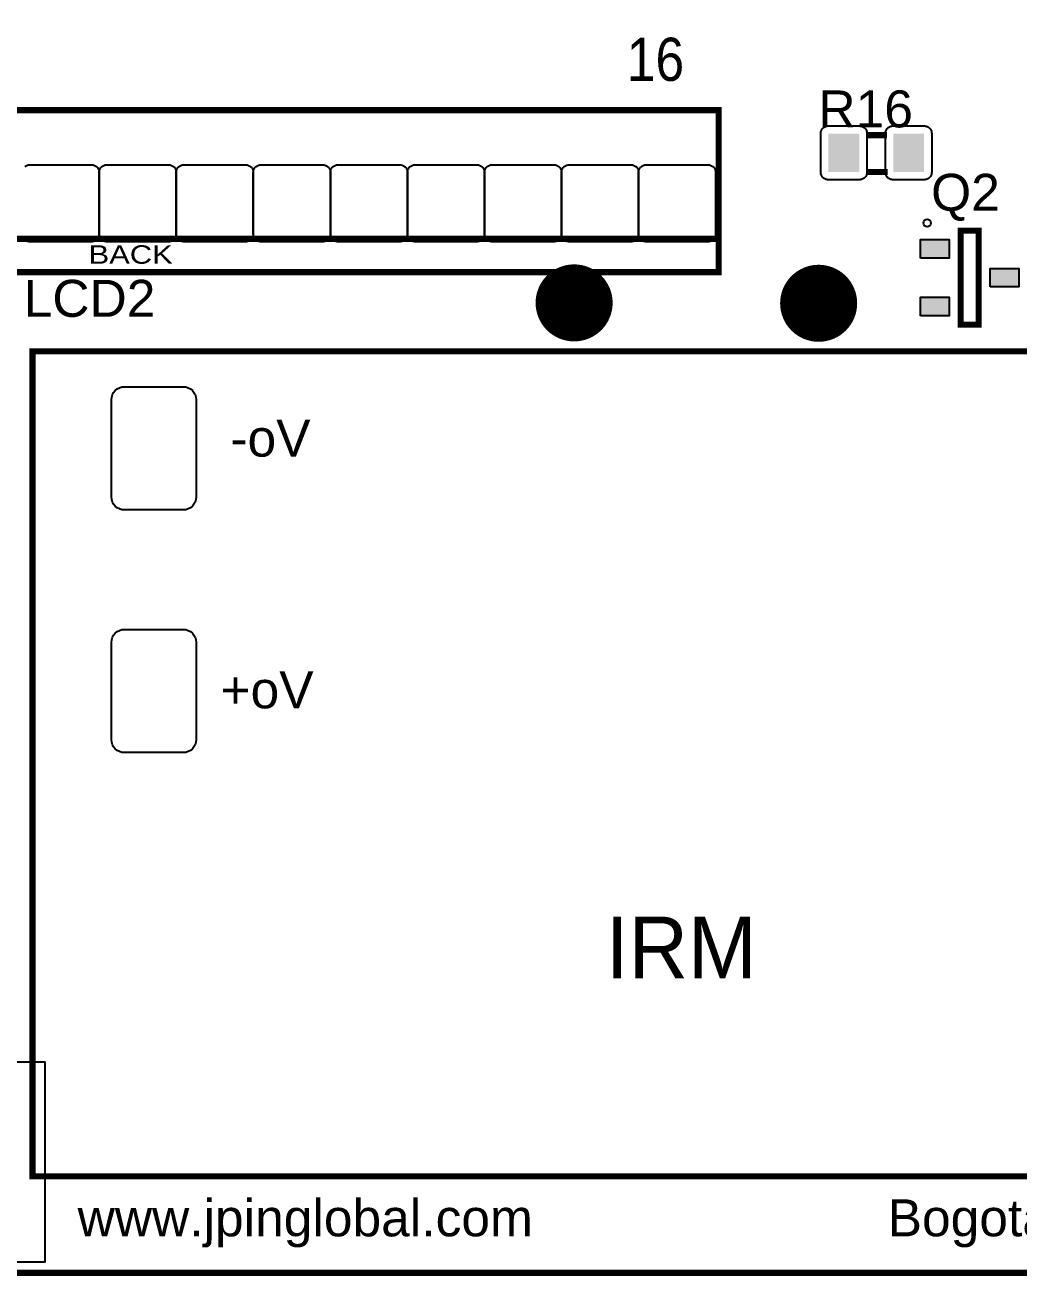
# Model space of a CAD drawing. Header units: inches. Extents: x -2.43 to 2.44, y -2.01 to 2.01.
# Drawn here: x -0.562 to 0.728, y -2.007 to -0.383 of the extents above; entities that cross this region are included whole.
import ezdxf

# ---------------------------------------------------------------- set-up
doc = ezdxf.new("R2010")
doc.units = ezdxf.units.IN
doc.layers.get('0').update_dxf_attribs({"linetype": 'CONTINUOUS'})

# ---------------------------------------------------------------- blocks, each defined once
blk = doc.blocks.new('RPAD')
blk.add_trace([(-0.5, -0.5), (-0.5, 0.5), (0.5, -0.5), (0.5, 0.5)])
blk = doc.blocks.new('EPAD')
at = {"const_width": 0.5}
blk.add_lwpolyline([(-0.25, 0, 1), (0.25, 0, 1)], format="xyb", close=True, dxfattribs=at)

msp = doc.modelspace()

# ---------------------------------------------------------------- linework, layer by layer
for points, const_width in [([(-2.426803, -2.002535), (2.433803, -2.002535), (2.433803, 2.002535), (-2.426803, 2.002535), (-2.426803, -2.002535)], 0.008), ([(-2.426803, -2.002535), (2.433803, -2.002535), (2.433803, 2.002535), (-2.426803, 2.002535), (-2.426803, -2.002535)], 0.008), ([(-2.426803, -2.002535), (2.433803, -2.002535), (2.433803, 2.002535), (-2.426803, 2.002535), (-2.426803, -2.002535)], 0.008), ([(-1.265858, -0.703543), (0.338142, -0.703543), (0.338142, -0.493307), (-1.265858, -0.493307), (-1.265858, -0.703543)], 0.008), ([(-1.265858, -0.703543), (0.338142, -0.703543), (0.338142, -0.493307), (-1.265858, -0.493307), (-1.265858, -0.703543)], 0.008), ([(-1.265858, -0.703543), (0.338142, -0.703543), (0.338142, -0.493307), (-1.265858, -0.493307), (-1.265858, -0.703543)], 0.008), ([(0.529504, -0.525661), (0.556504, -0.525661)], 0.008), ([(0.529504, -0.525661), (0.556504, -0.525661)], 0.008), ([(0.529504, -0.525661), (0.556504, -0.525661)], 0.008), ([(0.529504, -0.573661), (0.557504, -0.573661)], 0.008), ([(0.529504, -0.573661), (0.557504, -0.573661)], 0.008), ([(0.529504, -0.573661), (0.557504, -0.573661)], 0.008), ([(0.651921, -0.771669), (0.675543, -0.771669), (0.675543, -0.649622), (0.651921, -0.649622), (0.651921, -0.771669)], 0.007874), ([(0.651921, -0.771669), (0.675543, -0.771669), (0.675543, -0.649622), (0.651921, -0.649622), (0.651921, -0.771669)], 0.007874), ([(0.651921, -0.771669), (0.675543, -0.771669), (0.675543, -0.649622), (0.651921, -0.649622), (0.651921, -0.771669)], 0.007874), ([(-1.263102, -0.660236), (0.335323, -0.660236)], 0.008), ([(-1.263102, -0.660236), (0.335323, -0.660236)], 0.008), ([(-1.263102, -0.660236), (0.335323, -0.660236)], 0.008), ([(-0.55248, -1.877149), (1.510512, -1.877149), (1.510512, -0.806283), (-0.55248, -0.806283), (-0.55248, -1.877149)], 0.008), ([(-0.55248, -1.877149), (1.510512, -1.877149), (1.510512, -0.806283), (-0.55248, -0.806283), (-0.55248, -1.877149)], 0.008), ([(-0.55248, -1.877149), (1.510512, -1.877149), (1.510512, -0.806283), (-0.55248, -0.806283), (-0.55248, -1.877149)], 0.008)]:
    msp.add_lwpolyline(points, dxfattribs=dict(const_width=const_width))
for points in [[(0.480504, -0.513661), (0.520504, -0.513661), (0.521543, -0.513711), (0.522548, -0.51386), (0.523515, -0.514102), (0.524439, -0.514433), (0.525316, -0.514847), (0.52614, -0.515342), (0.526907, -0.515911), (0.527613, -0.516552), (0.528254, -0.517258), (0.528823, -0.518025), (0.529317, -0.518849), (0.529732, -0.519726), (0.530063, -0.52065), (0.530305, -0.521617), (0.530454, -0.522622), (0.530504, -0.523661), (0.530504, -0.573661), (0.530454, -0.5747), (0.530305, -0.575706), (0.530063, -0.576672), (0.529732, -0.577596), (0.529317, -0.578473), (0.528823, -0.579297), (0.528254, -0.580064), (0.527613, -0.58077), (0.526907, -0.581411), (0.52614, -0.58198), (0.525316, -0.582475), (0.524439, -0.582889), (0.523515, -0.58322), (0.522548, -0.583462), (0.521543, -0.583611), (0.520504, -0.583661), (0.480504, -0.583661), (0.479465, -0.583611), (0.478459, -0.583462), (0.477493, -0.58322), (0.476569, -0.582889), (0.475692, -0.582475), (0.474868, -0.58198), (0.4741, -0.581411), (0.473394, -0.58077), (0.472754, -0.580064), (0.472185, -0.579297), (0.471691, -0.578473), (0.471276, -0.577596), (0.470945, -0.576672), (0.470703, -0.575706), (0.470554, -0.5747), (0.470504, -0.573661), (0.470504, -0.523661), (0.470554, -0.522622), (0.470703, -0.521617), (0.470945, -0.52065), (0.471276, -0.519726), (0.471691, -0.518849), (0.472185, -0.518025), (0.472754, -0.517258), (0.473394, -0.516552), (0.4741, -0.515911), (0.474868, -0.515342), (0.475692, -0.514847), (0.476569, -0.514433), (0.477493, -0.514102), (0.478459, -0.51386), (0.479465, -0.513711), (0.480504, -0.513661)], [(0.564504, -0.513661), (0.604504, -0.513661), (0.605543, -0.513711), (0.606548, -0.51386), (0.607515, -0.514102), (0.608439, -0.514433), (0.609316, -0.514847), (0.61014, -0.515342), (0.610907, -0.515911), (0.611613, -0.516552), (0.612254, -0.517258), (0.612823, -0.518025), (0.613317, -0.518849), (0.613732, -0.519726), (0.614063, -0.52065), (0.614305, -0.521617), (0.614454, -0.522622), (0.614504, -0.523661), (0.614504, -0.573661), (0.614454, -0.5747), (0.614305, -0.575706), (0.614063, -0.576672), (0.613732, -0.577596), (0.613317, -0.578473), (0.612823, -0.579297), (0.612254, -0.580064), (0.611613, -0.58077), (0.610907, -0.581411), (0.61014, -0.58198), (0.609316, -0.582475), (0.608439, -0.582889), (0.607515, -0.58322), (0.606548, -0.583462), (0.605543, -0.583611), (0.604504, -0.583661), (0.564504, -0.583661), (0.563465, -0.583611), (0.562459, -0.583462), (0.561493, -0.58322), (0.560569, -0.582889), (0.559692, -0.582475), (0.558868, -0.58198), (0.5581, -0.581411), (0.557394, -0.58077), (0.556754, -0.580064), (0.556185, -0.579297), (0.555691, -0.578473), (0.555276, -0.577596), (0.554945, -0.576672), (0.554703, -0.575706), (0.554554, -0.5747), (0.554504, -0.573661), (0.554504, -0.523661), (0.554554, -0.522622), (0.554703, -0.521617), (0.554945, -0.52065), (0.555276, -0.519726), (0.555691, -0.518849), (0.556185, -0.518025), (0.556754, -0.517258), (0.557394, -0.516552), (0.5581, -0.515911), (0.558868, -0.515342), (0.559692, -0.514847), (0.560569, -0.514433), (0.561493, -0.514102), (0.562459, -0.51386), (0.563465, -0.513711), (0.564504, -0.513661)], [(-0.455858, -0.564173), (-0.375858, -0.564173), (-0.374819, -0.564223), (-0.373814, -0.564372), (-0.372847, -0.564614), (-0.371923, -0.564944), (-0.371046, -0.565359), (-0.370222, -0.565854), (-0.369455, -0.566423), (-0.368749, -0.567063), (-0.368109, -0.56777), (-0.367539, -0.568537), (-0.367045, -0.569361), (-0.36663, -0.570237), (-0.366299, -0.571161), (-0.366057, -0.572128), (-0.365909, -0.573133), (-0.365858, -0.574173), (-0.365858, -0.654173), (-0.365909, -0.655212), (-0.366057, -0.656217), (-0.366299, -0.657184), (-0.36663, -0.658108), (-0.367045, -0.658985), (-0.367539, -0.659809), (-0.368109, -0.660576), (-0.368749, -0.661282), (-0.369455, -0.661922), (-0.370222, -0.662492), (-0.371046, -0.662987), (-0.371923, -0.663401), (-0.372847, -0.663732), (-0.373814, -0.663974), (-0.374819, -0.664122), (-0.375858, -0.664173), (-0.455858, -0.664173), (-0.456898, -0.664122), (-0.457903, -0.663974), (-0.45887, -0.663732), (-0.459794, -0.663401), (-0.46067, -0.662987), (-0.461494, -0.662492), (-0.462262, -0.661922), (-0.462968, -0.661282), (-0.463608, -0.660576), (-0.464177, -0.659809), (-0.464672, -0.658985), (-0.465087, -0.658108), (-0.465417, -0.657184), (-0.465659, -0.656217), (-0.465808, -0.655212), (-0.465858, -0.654173), (-0.465858, -0.574173), (-0.465808, -0.573133), (-0.465659, -0.572128), (-0.465417, -0.571161), (-0.465087, -0.570237), (-0.464672, -0.569361), (-0.464177, -0.568537), (-0.463608, -0.56777), (-0.462968, -0.567063), (-0.462262, -0.566423), (-0.461494, -0.565854), (-0.46067, -0.565359), (-0.459794, -0.564944), (-0.45887, -0.564614), (-0.457903, -0.564372), (-0.456898, -0.564223), (-0.455858, -0.564173)], [(-0.355858, -0.564173), (-0.275858, -0.564173), (-0.274819, -0.564223), (-0.273814, -0.564372), (-0.272847, -0.564614), (-0.271923, -0.564944), (-0.271046, -0.565359), (-0.270222, -0.565854), (-0.269455, -0.566423), (-0.268749, -0.567063), (-0.268109, -0.56777), (-0.267539, -0.568537), (-0.267045, -0.569361), (-0.26663, -0.570237), (-0.266299, -0.571161), (-0.266057, -0.572128), (-0.265909, -0.573133), (-0.265858, -0.574173), (-0.265858, -0.654173), (-0.265909, -0.655212), (-0.266057, -0.656217), (-0.266299, -0.657184), (-0.26663, -0.658108), (-0.267045, -0.658985), (-0.267539, -0.659809), (-0.268109, -0.660576), (-0.268749, -0.661282), (-0.269455, -0.661922), (-0.270222, -0.662492), (-0.271046, -0.662987), (-0.271923, -0.663401), (-0.272847, -0.663732), (-0.273814, -0.663974), (-0.274819, -0.664122), (-0.275858, -0.664173), (-0.355858, -0.664173), (-0.356898, -0.664122), (-0.357903, -0.663974), (-0.35887, -0.663732), (-0.359794, -0.663401), (-0.36067, -0.662987), (-0.361494, -0.662492), (-0.362262, -0.661922), (-0.362968, -0.661282), (-0.363608, -0.660576), (-0.364177, -0.659809), (-0.364672, -0.658985), (-0.365087, -0.658108), (-0.365417, -0.657184), (-0.365659, -0.656217), (-0.365808, -0.655212), (-0.365858, -0.654173), (-0.365858, -0.574173), (-0.365808, -0.573133), (-0.365659, -0.572128), (-0.365417, -0.571161), (-0.365087, -0.570237), (-0.364672, -0.569361), (-0.364177, -0.568537), (-0.363608, -0.56777), (-0.362968, -0.567063), (-0.362262, -0.566423), (-0.361494, -0.565854), (-0.36067, -0.565359), (-0.359794, -0.564944), (-0.35887, -0.564614), (-0.357903, -0.564372), (-0.356898, -0.564223), (-0.355858, -0.564173)], [(-0.255858, -0.564173), (-0.175858, -0.564173), (-0.174819, -0.564223), (-0.173814, -0.564372), (-0.172847, -0.564614), (-0.171923, -0.564944), (-0.171046, -0.565359), (-0.170222, -0.565854), (-0.169455, -0.566423), (-0.168749, -0.567063), (-0.168109, -0.56777), (-0.167539, -0.568537), (-0.167045, -0.569361), (-0.16663, -0.570237), (-0.166299, -0.571161), (-0.166057, -0.572128), (-0.165909, -0.573133), (-0.165858, -0.574173), (-0.165858, -0.654173), (-0.165909, -0.655212), (-0.166057, -0.656217), (-0.166299, -0.657184), (-0.16663, -0.658108), (-0.167045, -0.658985), (-0.167539, -0.659809), (-0.168109, -0.660576), (-0.168749, -0.661282), (-0.169455, -0.661922), (-0.170222, -0.662492), (-0.171046, -0.662987), (-0.171923, -0.663401), (-0.172847, -0.663732), (-0.173814, -0.663974), (-0.174819, -0.664122), (-0.175858, -0.664173), (-0.255858, -0.664173), (-0.256898, -0.664122), (-0.257903, -0.663974), (-0.25887, -0.663732), (-0.259794, -0.663401), (-0.26067, -0.662987), (-0.261494, -0.662492), (-0.262262, -0.661922), (-0.262968, -0.661282), (-0.263608, -0.660576), (-0.264177, -0.659809), (-0.264672, -0.658985), (-0.265087, -0.658108), (-0.265417, -0.657184), (-0.265659, -0.656217), (-0.265808, -0.655212), (-0.265858, -0.654173), (-0.265858, -0.574173), (-0.265808, -0.573133), (-0.265659, -0.572128), (-0.265417, -0.571161), (-0.265087, -0.570237), (-0.264672, -0.569361), (-0.264177, -0.568537), (-0.263608, -0.56777), (-0.262968, -0.567063), (-0.262262, -0.566423), (-0.261494, -0.565854), (-0.26067, -0.565359), (-0.259794, -0.564944), (-0.25887, -0.564614), (-0.257903, -0.564372), (-0.256898, -0.564223), (-0.255858, -0.564173)], [(-0.155858, -0.564173), (-0.075858, -0.564173), (-0.074819, -0.564223), (-0.073814, -0.564372), (-0.072847, -0.564614), (-0.071923, -0.564944), (-0.071046, -0.565359), (-0.070222, -0.565854), (-0.069455, -0.566423), (-0.068749, -0.567063), (-0.068109, -0.56777), (-0.067539, -0.568537), (-0.067045, -0.569361), (-0.06663, -0.570237), (-0.066299, -0.571161), (-0.066057, -0.572128), (-0.065909, -0.573133), (-0.065858, -0.574173), (-0.065858, -0.654173), (-0.065909, -0.655212), (-0.066057, -0.656217), (-0.066299, -0.657184), (-0.06663, -0.658108), (-0.067045, -0.658985), (-0.067539, -0.659809), (-0.068109, -0.660576), (-0.068749, -0.661282), (-0.069455, -0.661922), (-0.070222, -0.662492), (-0.071046, -0.662987), (-0.071923, -0.663401), (-0.072847, -0.663732), (-0.073814, -0.663974), (-0.074819, -0.664122), (-0.075858, -0.664173), (-0.155858, -0.664173), (-0.156898, -0.664122), (-0.157903, -0.663974), (-0.15887, -0.663732), (-0.159794, -0.663401), (-0.16067, -0.662987), (-0.161494, -0.662492), (-0.162262, -0.661922), (-0.162968, -0.661282), (-0.163608, -0.660576), (-0.164177, -0.659809), (-0.164672, -0.658985), (-0.165087, -0.658108), (-0.165417, -0.657184), (-0.165659, -0.656217), (-0.165808, -0.655212), (-0.165858, -0.654173), (-0.165858, -0.574173), (-0.165808, -0.573133), (-0.165659, -0.572128), (-0.165417, -0.571161), (-0.165087, -0.570237), (-0.164672, -0.569361), (-0.164177, -0.568537), (-0.163608, -0.56777), (-0.162968, -0.567063), (-0.162262, -0.566423), (-0.161494, -0.565854), (-0.16067, -0.565359), (-0.159794, -0.564944), (-0.15887, -0.564614), (-0.157903, -0.564372), (-0.156898, -0.564223), (-0.155858, -0.564173)], [(-0.055858, -0.564173), (0.024142, -0.564173), (0.025181, -0.564223), (0.026186, -0.564372), (0.027153, -0.564614), (0.028077, -0.564944), (0.028954, -0.565359), (0.029778, -0.565854), (0.030545, -0.566423), (0.031251, -0.567063), (0.031891, -0.56777), (0.032461, -0.568537), (0.032955, -0.569361), (0.03337, -0.570237), (0.033701, -0.571161), (0.033943, -0.572128), (0.034091, -0.573133), (0.034142, -0.574173), (0.034142, -0.654173), (0.034091, -0.655212), (0.033943, -0.656217), (0.033701, -0.657184), (0.03337, -0.658108), (0.032955, -0.658985), (0.032461, -0.659809), (0.031891, -0.660576), (0.031251, -0.661282), (0.030545, -0.661922), (0.029778, -0.662492), (0.028954, -0.662987), (0.028077, -0.663401), (0.027153, -0.663732), (0.026186, -0.663974), (0.025181, -0.664122), (0.024142, -0.664173), (-0.055858, -0.664173), (-0.056898, -0.664122), (-0.057903, -0.663974), (-0.05887, -0.663732), (-0.059794, -0.663401), (-0.06067, -0.662987), (-0.061494, -0.662492), (-0.062262, -0.661922), (-0.062968, -0.661282), (-0.063608, -0.660576), (-0.064177, -0.659809), (-0.064672, -0.658985), (-0.065087, -0.658108), (-0.065417, -0.657184), (-0.065659, -0.656217), (-0.065808, -0.655212), (-0.065858, -0.654173), (-0.065858, -0.574173), (-0.065808, -0.573133), (-0.065659, -0.572128), (-0.065417, -0.571161), (-0.065087, -0.570237), (-0.064672, -0.569361), (-0.064177, -0.568537), (-0.063608, -0.56777), (-0.062968, -0.567063), (-0.062262, -0.566423), (-0.061494, -0.565854), (-0.06067, -0.565359), (-0.059794, -0.564944), (-0.05887, -0.564614), (-0.057903, -0.564372), (-0.056898, -0.564223), (-0.055858, -0.564173)], [(0.044142, -0.564173), (0.124142, -0.564173), (0.125181, -0.564223), (0.126186, -0.564372), (0.127153, -0.564614), (0.128077, -0.564944), (0.128954, -0.565359), (0.129778, -0.565854), (0.130545, -0.566423), (0.131251, -0.567063), (0.131891, -0.56777), (0.132461, -0.568537), (0.132955, -0.569361), (0.13337, -0.570237), (0.133701, -0.571161), (0.133943, -0.572128), (0.134091, -0.573133), (0.134142, -0.574173), (0.134142, -0.654173), (0.134091, -0.655212), (0.133943, -0.656217), (0.133701, -0.657184), (0.13337, -0.658108), (0.132955, -0.658985), (0.132461, -0.659809), (0.131891, -0.660576), (0.131251, -0.661282), (0.130545, -0.661922), (0.129778, -0.662492), (0.128954, -0.662987), (0.128077, -0.663401), (0.127153, -0.663732), (0.126186, -0.663974), (0.125181, -0.664122), (0.124142, -0.664173), (0.044142, -0.664173), (0.043102, -0.664122), (0.042097, -0.663974), (0.04113, -0.663732), (0.040206, -0.663401), (0.03933, -0.662987), (0.038506, -0.662492), (0.037738, -0.661922), (0.037032, -0.661282), (0.036392, -0.660576), (0.035823, -0.659809), (0.035328, -0.658985), (0.034913, -0.658108), (0.034583, -0.657184), (0.034341, -0.656217), (0.034192, -0.655212), (0.034142, -0.654173), (0.034142, -0.574173), (0.034192, -0.573133), (0.034341, -0.572128), (0.034583, -0.571161), (0.034913, -0.570237), (0.035328, -0.569361), (0.035823, -0.568537), (0.036392, -0.56777), (0.037032, -0.567063), (0.037738, -0.566423), (0.038506, -0.565854), (0.03933, -0.565359), (0.040206, -0.564944), (0.04113, -0.564614), (0.042097, -0.564372), (0.043102, -0.564223), (0.044142, -0.564173)], [(0.144142, -0.564173), (0.224142, -0.564173), (0.225181, -0.564223), (0.226186, -0.564372), (0.227153, -0.564614), (0.228077, -0.564944), (0.228954, -0.565359), (0.229778, -0.565854), (0.230545, -0.566423), (0.231251, -0.567063), (0.231891, -0.56777), (0.232461, -0.568537), (0.232955, -0.569361), (0.23337, -0.570237), (0.233701, -0.571161), (0.233943, -0.572128), (0.234091, -0.573133), (0.234142, -0.574173), (0.234142, -0.654173), (0.234091, -0.655212), (0.233943, -0.656217), (0.233701, -0.657184), (0.23337, -0.658108), (0.232955, -0.658985), (0.232461, -0.659809), (0.231891, -0.660576), (0.231251, -0.661282), (0.230545, -0.661922), (0.229778, -0.662492), (0.228954, -0.662987), (0.228077, -0.663401), (0.227153, -0.663732), (0.226186, -0.663974), (0.225181, -0.664122), (0.224142, -0.664173), (0.144142, -0.664173), (0.143102, -0.664122), (0.142097, -0.663974), (0.14113, -0.663732), (0.140206, -0.663401), (0.13933, -0.662987), (0.138506, -0.662492), (0.137738, -0.661922), (0.137032, -0.661282), (0.136392, -0.660576), (0.135823, -0.659809), (0.135328, -0.658985), (0.134913, -0.658108), (0.134583, -0.657184), (0.134341, -0.656217), (0.134192, -0.655212), (0.134142, -0.654173), (0.134142, -0.574173), (0.134192, -0.573133), (0.134341, -0.572128), (0.134583, -0.571161), (0.134913, -0.570237), (0.135328, -0.569361), (0.135823, -0.568537), (0.136392, -0.56777), (0.137032, -0.567063), (0.137738, -0.566423), (0.138506, -0.565854), (0.13933, -0.565359), (0.140206, -0.564944), (0.14113, -0.564614), (0.142097, -0.564372), (0.143102, -0.564223), (0.144142, -0.564173)], [(0.244142, -0.564173), (0.324142, -0.564173), (0.325181, -0.564223), (0.326186, -0.564372), (0.327153, -0.564614), (0.328077, -0.564944), (0.328954, -0.565359), (0.329778, -0.565854), (0.330545, -0.566423), (0.331251, -0.567063), (0.331891, -0.56777), (0.332461, -0.568537), (0.332955, -0.569361), (0.33337, -0.570237), (0.333701, -0.571161), (0.333943, -0.572128), (0.334091, -0.573133), (0.334142, -0.574173), (0.334142, -0.654173), (0.334091, -0.655212), (0.333943, -0.656217), (0.333701, -0.657184), (0.33337, -0.658108), (0.332955, -0.658985), (0.332461, -0.659809), (0.331891, -0.660576), (0.331251, -0.661282), (0.330545, -0.661922), (0.329778, -0.662492), (0.328954, -0.662987), (0.328077, -0.663401), (0.327153, -0.663732), (0.326186, -0.663974), (0.325181, -0.664122), (0.324142, -0.664173), (0.244142, -0.664173), (0.243102, -0.664122), (0.242097, -0.663974), (0.24113, -0.663732), (0.240206, -0.663401), (0.23933, -0.662987), (0.238506, -0.662492), (0.237738, -0.661922), (0.237032, -0.661282), (0.236392, -0.660576), (0.235823, -0.659809), (0.235328, -0.658985), (0.234913, -0.658108), (0.234583, -0.657184), (0.234341, -0.656217), (0.234192, -0.655212), (0.234142, -0.654173), (0.234142, -0.574173), (0.234192, -0.573133), (0.234341, -0.572128), (0.234583, -0.571161), (0.234913, -0.570237), (0.235328, -0.569361), (0.235823, -0.568537), (0.236392, -0.56777), (0.237032, -0.567063), (0.237738, -0.566423), (0.238506, -0.565854), (0.23933, -0.565359), (0.240206, -0.564944), (0.24113, -0.564614), (0.242097, -0.564372), (0.243102, -0.564223), (0.244142, -0.564173)], [(0.599957, -0.685244), (0.599957, -0.661244), (0.636957, -0.661244), (0.636957, -0.685244), (0.599957, -0.685244)], [(0.690508, -0.722645), (0.690508, -0.698645), (0.727508, -0.698645), (0.727508, -0.722645), (0.690508, -0.722645)], [(0.599957, -0.760047), (0.599957, -0.736047), (0.636957, -0.736047), (0.636957, -0.760047), (0.599957, -0.760047)], [(-0.433, -0.852267), (-0.357, -0.852267), (-0.353524, -0.852606), (-0.35031, -0.853579), (-0.347419, -0.855125), (-0.344914, -0.857181), (-0.342857, -0.859686), (-0.341311, -0.862577), (-0.340338, -0.865791), (-0.34, -0.869267), (-0.34, -0.995267), (-0.340338, -0.998743), (-0.341311, -1.001957), (-0.342857, -1.004848), (-0.344914, -1.007353), (-0.347419, -1.00941), (-0.35031, -1.010956), (-0.353524, -1.011929), (-0.357, -1.012267), (-0.433, -1.012267), (-0.436476, -1.011929), (-0.43969, -1.010956), (-0.442581, -1.00941), (-0.445086, -1.007353), (-0.447143, -1.004848), (-0.448689, -1.001957), (-0.449662, -0.998743), (-0.45, -0.995267), (-0.45, -0.869267), (-0.449662, -0.865791), (-0.448689, -0.862577), (-0.447143, -0.859686), (-0.445086, -0.857181), (-0.442581, -0.855125), (-0.43969, -0.853579), (-0.436476, -0.852606), (-0.433, -0.852267)], [(-0.433, -1.167228), (-0.357, -1.167228), (-0.353524, -1.167566), (-0.35031, -1.168539), (-0.347419, -1.170085), (-0.344914, -1.172142), (-0.342857, -1.174647), (-0.341311, -1.177538), (-0.340338, -1.180752), (-0.34, -1.184228), (-0.34, -1.310228), (-0.340338, -1.313704), (-0.341311, -1.316918), (-0.342857, -1.319809), (-0.344914, -1.322314), (-0.347419, -1.32437), (-0.35031, -1.325917), (-0.353524, -1.32689), (-0.357, -1.327228), (-0.433, -1.327228), (-0.436476, -1.32689), (-0.43969, -1.325917), (-0.442581, -1.32437), (-0.445086, -1.322314), (-0.447143, -1.319809), (-0.448689, -1.316918), (-0.449662, -1.313704), (-0.45, -1.310228), (-0.45, -1.184228), (-0.449662, -1.180752), (-0.448689, -1.177538), (-0.447143, -1.174647), (-0.445086, -1.172142), (-0.442581, -1.170085), (-0.43969, -1.168539), (-0.436476, -1.167566), (-0.433, -1.167228)]]:
    msp.add_lwpolyline(points, close=True)
for points in [[(-0.562262, -0.566423), (-0.561494, -0.565854), (-0.56067, -0.565359), (-0.559794, -0.564944), (-0.55887, -0.564614), (-0.557903, -0.564372), (-0.556898, -0.564223), (-0.555858, -0.564173), (-0.555858, -0.564173), (-0.475858, -0.564173), (-0.474819, -0.564223), (-0.473814, -0.564372), (-0.472847, -0.564614), (-0.471923, -0.564944), (-0.471046, -0.565359), (-0.470222, -0.565854), (-0.469455, -0.566423), (-0.468749, -0.567063), (-0.468109, -0.56777), (-0.467539, -0.568537), (-0.467045, -0.569361), (-0.46663, -0.570237), (-0.466299, -0.571161), (-0.466057, -0.572128), (-0.465909, -0.573133), (-0.465858, -0.574173), (-0.465858, -0.654173), (-0.465909, -0.655212), (-0.466057, -0.656217), (-0.466299, -0.657184), (-0.46663, -0.658108), (-0.467045, -0.658985), (-0.467539, -0.659809), (-0.468109, -0.660576), (-0.468749, -0.661282), (-0.469455, -0.661922), (-0.470222, -0.662492), (-0.471046, -0.662987), (-0.471923, -0.663401), (-0.472847, -0.663732), (-0.473814, -0.663974), (-0.474819, -0.664122), (-0.475858, -0.664173), (-0.555858, -0.664173), (-0.556898, -0.664122), (-0.557903, -0.663974), (-0.55887, -0.663732), (-0.559794, -0.663401), (-0.56067, -0.662987), (-0.561494, -0.662492), (-0.562262, -0.661922)], [(-1.644929, -1.988228), (-0.536031, -1.988228), (-0.536031, -1.729173), (-1.644929, -1.729173), (-1.644929, -1.988228)]]:
    msp.add_lwpolyline(points)
msp.add_circle((0.608614, -0.639779), 0.004921)
msp.add_circle((0.608614, -0.639779), 0.004921)
msp.add_circle((0.608614, -0.639779), 0.004921)

# ---------------------------------------------------------------- block references
for name, p, xscale, yscale in [('RPAD', (0.500504, -0.548661), 0.04, 0.05), ('RPAD', (0.584504, -0.548661), 0.04, 0.05), ('EPAD', (0.150459, -0.743454), 0.1, 0.1), ('EPAD', (0.467785, -0.743974), 0.1, 0.1)]:
    msp.add_blockref(name, p, dxfattribs=dict(xscale=xscale, yscale=yscale))
at = {"xscale": 0.024, "yscale": 0.037, "rotation": 90}
for p in [(0.618457, -0.673244), (0.709008, -0.710645), (0.618457, -0.748047)]:
    msp.add_blockref('RPAD', p, dxfattribs=at)

# ---------------------------------------------------------------- texts
for s, height, width, p in [('16', 0.056, 0.892857, (0.218866, -0.455299)), ('16', 0.056, 0.892857, (0.218866, -0.455299)), ('16', 0.056, 0.892857, (0.218866, -0.455299)), ('R16', 0.048, 1.041667, (0.467504, -0.515661)), ('R16', 0.048, 1.041667, (0.467504, -0.515661)), ('R16', 0.048, 1.041667, (0.467504, -0.515661)), ('Q2', 0.048, 1.041667, (0.613732, -0.623937)), ('Q2', 0.048, 1.041667, (0.613732, -0.623937)), ('Q2', 0.048, 1.041667, (0.613732, -0.623937)), ('BACK', 0.024, 1.25, (-0.479638, -0.692669)), ('BACK', 0.024, 1.25, (-0.479638, -0.692669)), ('BACK', 0.024, 1.25, (-0.479638, -0.692669)), ('LCD2', 0.048, 1.041667, (-0.563858, -0.761543)), ('LCD2', 0.048, 1.041667, (-0.563858, -0.761543)), ('LCD2', 0.048, 1.041667, (-0.563858, -0.761543)), ('www.jpinglobal.com', 0.048, 1.041667, (-0.493866, -1.955063)), ('www.jpinglobal.com', 0.048, 1.041667, (-0.493866, -1.955063)), ('www.jpinglobal.com', 0.048, 1.041667, (-0.493866, -1.955063)), ('Bogota-Colombia', 0.048, 1.041667, (0.557315, -1.955063)), ('Bogota-Colombia', 0.048, 1.041667, (0.557315, -1.955063)), ('Bogota-Colombia', 0.048, 1.041667, (0.557315, -1.955063))]:
    msp.add_text(s, height=height, dxfattribs=dict(width=width)).set_placement(p)
at = {"text_generation_flag": 2, "width": 1.041667}
for s, p in [('Vo-', (-0.191559, -0.942968)), ('Vo-', (-0.191559, -0.942968)), ('Vo-', (-0.191559, -0.942968)), ('Vo+', (-0.187622, -1.26974)), ('Vo+', (-0.187622, -1.26974)), ('Vo+', (-0.187622, -1.26974))]:
    msp.add_text(s, height=0.048, dxfattribs=at).set_placement(p)
msp.add_text('IRM', height=0.08).set_placement((0.191307, -1.620094))
msp.add_text('IRM', height=0.08).set_placement((0.191307, -1.620094))
msp.add_text('IRM', height=0.08).set_placement((0.191307, -1.620094))

doc.saveas('drawing.dxf')
